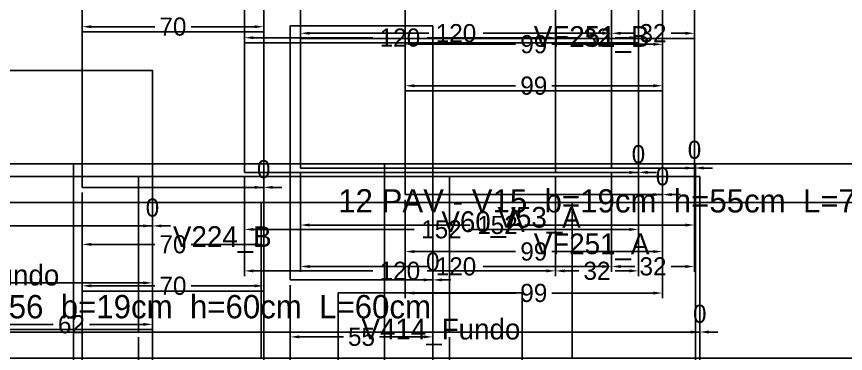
# Model space of a CAD drawing. Header units: metres. Extents: x 946 to 6411, y 1397 to 3666.
# Drawn here: x 2804.5 to 3124.2, y 2457.3 to 2587.3 of the extents above; entities that cross this region are included whole.
import ezdxf

# ---------------------------------------------------------------- set-up
doc = ezdxf.new("R2010")
doc.units = ezdxf.units.M
doc.layers.add('COTA', color=3, linetype='Continuous')
doc.dimstyles.new('COTA_VIG', dxfattribs={"dimtxt": 7, "dimasz": 3.5, "dimexe": 2, "dimexo": 2, "dimgap": 1.5, "dimtad": 1, "dimdec": 1, "dimcen": 2.5, "dimclrd": 3, "dimclre": 3, "dimclrt": 3, "dimazin": 3, "dimtfac": 1, "dimtmove": 0, "dimatfit": 3})

# ---------------------------------------------------------------- blocks, each defined once
blk = doc.blocks.new('_CLOSEDFILLED')
at = {"color": 0, "linetype": 'BYBLOCK'}
blk.add_solid([(-1, 0.164), (0, 0), (-1, -0.164)], dxfattribs=at)
blk = doc.blocks.new('*D400')
at = {"color": 3}
for p, q in [((2913.96, 2526.85), (2913.96, 2504.85)), ((3065.96, 2526.85), (3065.96, 2504.85)), ((2917.46, 2506.85), (2979.46, 2506.85)), ((3000.46, 2506.85), (3062.46, 2506.85))]:
    blk.add_line(p, q, dxfattribs=at)
at = {"layer": 'Defpoints'}
for p in [(2913.96, 2528.85), (3065.96, 2528.85), (2913.96, 2506.85)]:
    blk.add_point(p, dxfattribs=at)
at = {"layer": 'COTA', "color": 3, "xscale": 3.5, "yscale": 3.5, "rotation": 180}
blk.add_blockref('_CLOSEDFILLED', (2913.96, 2506.85), dxfattribs=at)
at = {"layer": 'COTA', "color": 3, "xscale": 3.5, "yscale": 3.5}
blk.add_blockref('_CLOSEDFILLED', (3065.96, 2506.85), dxfattribs=at)
at = {"layer": 'COTA', "color": 3, "insert": (2989.96, 2506.85), "char_height": 7, "attachment_point": 5}
blk.add_mtext('152', dxfattribs=at)
blk = doc.blocks.new('*D401')
at = {"color": 3}
for p, q in [((2913.96, 2526.85), (2913.96, 2488.85)), ((3033.96, 2526.85), (3033.96, 2488.85)), ((2917.46, 2490.85), (2963.46, 2490.85)), ((2984.46, 2490.85), (3030.46, 2490.85))]:
    blk.add_line(p, q, dxfattribs=at)
at = {"layer": 'Defpoints'}
for p in [(2913.96, 2528.85), (3033.96, 2528.85), (2913.96, 2490.85)]:
    blk.add_point(p, dxfattribs=at)
at = {"layer": 'COTA', "color": 3, "xscale": 3.5, "yscale": 3.5, "rotation": 180}
blk.add_blockref('_CLOSEDFILLED', (2913.96, 2490.85), dxfattribs=at)
at = {"layer": 'COTA', "color": 3, "xscale": 3.5, "yscale": 3.5}
blk.add_blockref('_CLOSEDFILLED', (3033.96, 2490.85), dxfattribs=at)
at = {"layer": 'COTA', "color": 3, "insert": (2973.96, 2490.85), "char_height": 7, "attachment_point": 5}
blk.add_mtext('120', dxfattribs=at)
blk = doc.blocks.new('*D402')
at = {"color": 3}
for p, q in [((3033.96, 2526.85), (3033.96, 2488.85)), ((3065.96, 2526.85), (3065.96, 2488.85)), ((3037.46, 2490.85), (3042.96, 2490.85)), ((3056.96, 2490.85), (3062.46, 2490.85))]:
    blk.add_line(p, q, dxfattribs=at)
at = {"layer": 'Defpoints'}
for p in [(3033.96, 2528.85), (3065.96, 2528.85), (3033.96, 2490.85)]:
    blk.add_point(p, dxfattribs=at)
at = {"layer": 'COTA', "color": 3, "xscale": 3.5, "yscale": 3.5, "rotation": 180}
blk.add_blockref('_CLOSEDFILLED', (3033.96, 2490.85), dxfattribs=at)
at = {"layer": 'COTA', "color": 3, "xscale": 3.5, "yscale": 3.5}
blk.add_blockref('_CLOSEDFILLED', (3065.96, 2490.85), dxfattribs=at)
at = {"layer": 'COTA', "color": 3, "insert": (3049.96, 2490.85), "char_height": 7, "attachment_point": 5}
blk.add_mtext('32', dxfattribs=at)
blk = doc.blocks.new('*D405')
at = {"color": 3}
for p, q in [((2913.96, 2616.85), (2913.96, 2578.85)), ((3033.96, 2616.85), (3033.96, 2578.85)), ((2917.46, 2580.85), (2963.46, 2580.85)), ((2984.46, 2580.85), (3030.46, 2580.85))]:
    blk.add_line(p, q, dxfattribs=at)
at = {"layer": 'Defpoints'}
for p in [(2913.96, 2618.85), (3033.96, 2618.85), (2913.96, 2580.85)]:
    blk.add_point(p, dxfattribs=at)
at = {"layer": 'COTA', "color": 3, "xscale": 3.5, "yscale": 3.5, "rotation": 180}
blk.add_blockref('_CLOSEDFILLED', (2913.96, 2580.85), dxfattribs=at)
at = {"layer": 'COTA', "color": 3, "xscale": 3.5, "yscale": 3.5}
blk.add_blockref('_CLOSEDFILLED', (3033.96, 2580.85), dxfattribs=at)
at = {"layer": 'COTA', "color": 3, "insert": (2973.96, 2580.85), "char_height": 7, "attachment_point": 5}
blk.add_mtext('120', dxfattribs=at)
blk = doc.blocks.new('*D406')
at = {"color": 3}
for p, q in [((3033.96, 2616.85), (3033.96, 2578.85)), ((3065.96, 2616.85), (3065.96, 2578.85)), ((3037.46, 2580.85), (3042.96, 2580.85)), ((3056.96, 2580.85), (3062.46, 2580.85))]:
    blk.add_line(p, q, dxfattribs=at)
at = {"layer": 'Defpoints'}
for p in [(3033.96, 2618.85), (3065.96, 2618.85), (3033.96, 2580.85)]:
    blk.add_point(p, dxfattribs=at)
at = {"layer": 'COTA', "color": 3, "xscale": 3.5, "yscale": 3.5, "rotation": 180}
blk.add_blockref('_CLOSEDFILLED', (3033.96, 2580.85), dxfattribs=at)
at = {"layer": 'COTA', "color": 3, "xscale": 3.5, "yscale": 3.5}
blk.add_blockref('_CLOSEDFILLED', (3065.96, 2580.85), dxfattribs=at)
at = {"layer": 'COTA', "color": 3, "insert": (3049.96, 2580.85), "char_height": 7, "attachment_point": 5}
blk.add_mtext('32', dxfattribs=at)
blk = doc.blocks.new('*D501')
at = {"color": 3}
for p, q in [((2674.36, 2504.52), (2674.36, 2482.52)), ((2856.86, 2504.52), (2856.86, 2482.52)), ((2677.86, 2484.52), (2755.11, 2484.52)), ((2776.11, 2484.52), (2853.36, 2484.52))]:
    blk.add_line(p, q, dxfattribs=at)
at = {"layer": 'Defpoints'}
for p in [(2674.36, 2506.52), (2856.86, 2506.52), (2674.36, 2484.52)]:
    blk.add_point(p, dxfattribs=at)
at = {"layer": 'COTA', "color": 3, "xscale": 3.5, "yscale": 3.5, "rotation": 180}
blk.add_blockref('_CLOSEDFILLED', (2674.36, 2484.52), dxfattribs=at)
at = {"layer": 'COTA', "color": 3, "xscale": 3.5, "yscale": 3.5}
blk.add_blockref('_CLOSEDFILLED', (2856.86, 2484.52), dxfattribs=at)
at = {"layer": 'COTA', "color": 3, "insert": (2765.61, 2484.52), "char_height": 7, "attachment_point": 5}
blk.add_mtext('182', dxfattribs=at)
blk = doc.blocks.new('*D503')
at = {"color": 3}
for p, q in [((2794.36, 2504.52), (2794.36, 2466.52)), ((2856.86, 2504.52), (2856.86, 2466.52)), ((2797.86, 2468.52), (2818.61, 2468.52)), ((2832.61, 2468.52), (2853.36, 2468.52))]:
    blk.add_line(p, q, dxfattribs=at)
at = {"layer": 'Defpoints'}
for p in [(2794.36, 2506.52), (2856.86, 2506.52), (2794.36, 2468.52)]:
    blk.add_point(p, dxfattribs=at)
at = {"layer": 'COTA', "color": 3, "xscale": 3.5, "yscale": 3.5, "rotation": 180}
blk.add_blockref('_CLOSEDFILLED', (2794.36, 2468.52), dxfattribs=at)
at = {"layer": 'COTA', "color": 3, "xscale": 3.5, "yscale": 3.5}
blk.add_blockref('_CLOSEDFILLED', (2856.86, 2468.52), dxfattribs=at)
at = {"layer": 'COTA', "color": 3, "insert": (2825.61, 2468.52), "char_height": 7, "attachment_point": 5}
blk.add_mtext('62', dxfattribs=at)
blk = doc.blocks.new('*D505')
at = {"color": 3}
for p, q in [((2892.34, 2525.15), (2892.34, 2503.15)), ((3044.34, 2525.15), (3044.34, 2503.15)), ((2895.84, 2505.15), (2957.84, 2505.15)), ((2978.84, 2505.15), (3040.84, 2505.15))]:
    blk.add_line(p, q, dxfattribs=at)
at = {"layer": 'Defpoints'}
for p in [(2892.34, 2527.15), (3044.34, 2527.15), (2892.34, 2505.15)]:
    blk.add_point(p, dxfattribs=at)
at = {"layer": 'COTA', "color": 3, "xscale": 3.5, "yscale": 3.5, "rotation": 180}
blk.add_blockref('_CLOSEDFILLED', (2892.34, 2505.15), dxfattribs=at)
at = {"layer": 'COTA', "color": 3, "xscale": 3.5, "yscale": 3.5}
blk.add_blockref('_CLOSEDFILLED', (3044.34, 2505.15), dxfattribs=at)
at = {"layer": 'COTA', "color": 3, "insert": (2968.34, 2505.15), "char_height": 7, "attachment_point": 5}
blk.add_mtext('152', dxfattribs=at)
blk = doc.blocks.new('*D506')
at = {"color": 3}
for p, q in [((2892.34, 2525.15), (2892.34, 2487.15)), ((3012.34, 2525.15), (3012.34, 2487.15)), ((2895.84, 2489.15), (2941.84, 2489.15)), ((2962.84, 2489.15), (3008.84, 2489.15))]:
    blk.add_line(p, q, dxfattribs=at)
at = {"layer": 'Defpoints'}
for p in [(2892.34, 2527.15), (3012.34, 2527.15), (2892.34, 2489.15)]:
    blk.add_point(p, dxfattribs=at)
at = {"layer": 'COTA', "color": 3, "xscale": 3.5, "yscale": 3.5, "rotation": 180}
blk.add_blockref('_CLOSEDFILLED', (2892.34, 2489.15), dxfattribs=at)
at = {"layer": 'COTA', "color": 3, "xscale": 3.5, "yscale": 3.5}
blk.add_blockref('_CLOSEDFILLED', (3012.34, 2489.15), dxfattribs=at)
at = {"layer": 'COTA', "color": 3, "insert": (2952.34, 2489.15), "char_height": 7, "attachment_point": 5}
blk.add_mtext('120', dxfattribs=at)
blk = doc.blocks.new('*D507')
at = {"color": 3}
for p, q in [((3012.34, 2525.15), (3012.34, 2487.15)), ((3044.34, 2525.15), (3044.34, 2487.15)), ((3015.84, 2489.15), (3021.34, 2489.15)), ((3035.34, 2489.15), (3040.84, 2489.15))]:
    blk.add_line(p, q, dxfattribs=at)
at = {"layer": 'Defpoints'}
for p in [(3012.34, 2527.15), (3044.34, 2527.15), (3012.34, 2489.15)]:
    blk.add_point(p, dxfattribs=at)
at = {"layer": 'COTA', "color": 3, "xscale": 3.5, "yscale": 3.5, "rotation": 180}
blk.add_blockref('_CLOSEDFILLED', (3012.34, 2489.15), dxfattribs=at)
at = {"layer": 'COTA', "color": 3, "xscale": 3.5, "yscale": 3.5}
blk.add_blockref('_CLOSEDFILLED', (3044.34, 2489.15), dxfattribs=at)
at = {"layer": 'COTA', "color": 3, "insert": (3028.34, 2489.15), "char_height": 7, "attachment_point": 5}
blk.add_mtext('32', dxfattribs=at)
blk = doc.blocks.new('*D510')
at = {"color": 3}
for p, q in [((2892.34, 2615.15), (2892.34, 2577.15)), ((3012.34, 2615.15), (3012.34, 2577.15)), ((2895.84, 2579.15), (2941.84, 2579.15)), ((2962.84, 2579.15), (3008.84, 2579.15))]:
    blk.add_line(p, q, dxfattribs=at)
at = {"layer": 'Defpoints'}
for p in [(2892.34, 2617.15), (3012.34, 2617.15), (2892.34, 2579.15)]:
    blk.add_point(p, dxfattribs=at)
at = {"layer": 'COTA', "color": 3, "xscale": 3.5, "yscale": 3.5, "rotation": 180}
blk.add_blockref('_CLOSEDFILLED', (2892.34, 2579.15), dxfattribs=at)
at = {"layer": 'COTA', "color": 3, "xscale": 3.5, "yscale": 3.5}
blk.add_blockref('_CLOSEDFILLED', (3012.34, 2579.15), dxfattribs=at)
at = {"layer": 'COTA', "color": 3, "insert": (2952.34, 2579.15), "char_height": 7, "attachment_point": 5}
blk.add_mtext('120', dxfattribs=at)
blk = doc.blocks.new('*D511')
at = {"color": 3}
for p, q in [((3012.34, 2615.15), (3012.34, 2577.15)), ((3044.34, 2615.15), (3044.34, 2577.15)), ((3015.84, 2579.15), (3021.34, 2579.15)), ((3035.34, 2579.15), (3040.84, 2579.15))]:
    blk.add_line(p, q, dxfattribs=at)
at = {"layer": 'Defpoints'}
for p in [(3012.34, 2617.15), (3044.34, 2617.15), (3012.34, 2579.15)]:
    blk.add_point(p, dxfattribs=at)
at = {"layer": 'COTA', "color": 3, "xscale": 3.5, "yscale": 3.5, "rotation": 180}
blk.add_blockref('_CLOSEDFILLED', (3012.34, 2579.15), dxfattribs=at)
at = {"layer": 'COTA', "color": 3, "xscale": 3.5, "yscale": 3.5}
blk.add_blockref('_CLOSEDFILLED', (3044.34, 2579.15), dxfattribs=at)
at = {"layer": 'COTA', "color": 3, "insert": (3028.34, 2579.15), "char_height": 7, "attachment_point": 5}
blk.add_mtext('32', dxfattribs=at)
blk = doc.blocks.new('*D790')
at = {"color": 3}
for p, q in [((2251.5, 2463.56), (2251.5, 2441.56)), ((3068, 2463.56), (3068, 2441.56)), ((2255, 2443.56), (2649.25, 2443.56)), ((2670.25, 2443.56), (3064.5, 2443.56))]:
    blk.add_line(p, q, dxfattribs=at)
at = {"layer": 'Defpoints'}
for p in [(2251.5, 2465.56), (3068, 2465.56), (2251.5, 2443.56)]:
    blk.add_point(p, dxfattribs=at)
at = {"layer": 'COTA', "color": 3, "xscale": 3.5, "yscale": 3.5, "rotation": 180}
blk.add_blockref('_CLOSEDFILLED', (2251.5, 2443.56), dxfattribs=at)
at = {"layer": 'COTA', "color": 3, "xscale": 3.5, "yscale": 3.5}
blk.add_blockref('_CLOSEDFILLED', (3068, 2443.56), dxfattribs=at)
at = {"layer": 'COTA', "color": 3, "insert": (2659.75, 2443.56), "char_height": 7, "attachment_point": 5}
blk.add_mtext('816', dxfattribs=at)
blk = doc.blocks.new('*D795')
at = {"color": 3}
for p, q in [((2731.5, 2463.56), (2731.5, 2425.56)), ((2851.5, 2463.56), (2851.5, 2425.56)), ((2735, 2427.56), (2781, 2427.56)), ((2802, 2427.56), (2848, 2427.56))]:
    blk.add_line(p, q, dxfattribs=at)
at = {"layer": 'Defpoints'}
for p in [(2731.5, 2465.56), (2851.5, 2465.56), (2731.5, 2427.56)]:
    blk.add_point(p, dxfattribs=at)
at = {"layer": 'COTA', "color": 3, "xscale": 3.5, "yscale": 3.5, "rotation": 180}
blk.add_blockref('_CLOSEDFILLED', (2731.5, 2427.56), dxfattribs=at)
at = {"layer": 'COTA', "color": 3, "xscale": 3.5, "yscale": 3.5}
blk.add_blockref('_CLOSEDFILLED', (2851.5, 2427.56), dxfattribs=at)
at = {"layer": 'COTA', "color": 3, "insert": (2791.5, 2427.56), "char_height": 7, "attachment_point": 5}
blk.add_mtext('120', dxfattribs=at)
blk = doc.blocks.new('*D796')
at = {"color": 3}
for p, q in [((2851.5, 2463.56), (2851.5, 2425.56)), ((2971.5, 2463.56), (2971.5, 2425.56)), ((2855, 2427.56), (2901, 2427.56)), ((2922, 2427.56), (2968, 2427.56))]:
    blk.add_line(p, q, dxfattribs=at)
at = {"layer": 'Defpoints'}
for p in [(2851.5, 2465.56), (2971.5, 2465.56), (2851.5, 2427.56)]:
    blk.add_point(p, dxfattribs=at)
at = {"layer": 'COTA', "color": 3, "xscale": 3.5, "yscale": 3.5, "rotation": 180}
blk.add_blockref('_CLOSEDFILLED', (2851.5, 2427.56), dxfattribs=at)
at = {"layer": 'COTA', "color": 3, "xscale": 3.5, "yscale": 3.5}
blk.add_blockref('_CLOSEDFILLED', (2971.5, 2427.56), dxfattribs=at)
at = {"layer": 'COTA', "color": 3, "insert": (2911.5, 2427.56), "char_height": 7, "attachment_point": 5}
blk.add_mtext('120', dxfattribs=at)
blk = doc.blocks.new('*D797')
at = {"color": 3}
for p, q in [((2971.5, 2463.56), (2971.5, 2425.56)), ((3068, 2463.56), (3068, 2425.56)), ((2975, 2427.56), (3012.75, 2427.56)), ((3026.75, 2427.56), (3064.5, 2427.56))]:
    blk.add_line(p, q, dxfattribs=at)
at = {"layer": 'Defpoints'}
for p in [(2971.5, 2465.56), (3068, 2465.56), (2971.5, 2427.56)]:
    blk.add_point(p, dxfattribs=at)
at = {"layer": 'COTA', "color": 3, "xscale": 3.5, "yscale": 3.5, "rotation": 180}
blk.add_blockref('_CLOSEDFILLED', (2971.5, 2427.56), dxfattribs=at)
at = {"layer": 'COTA', "color": 3, "xscale": 3.5, "yscale": 3.5}
blk.add_blockref('_CLOSEDFILLED', (3068, 2427.56), dxfattribs=at)
at = {"layer": 'COTA', "color": 3, "insert": (3019.75, 2427.56), "char_height": 7, "attachment_point": 5}
blk.add_mtext('96', dxfattribs=at)
blk = doc.blocks.new('*D1045')
at = {"color": 3}
for p, q in [((2829.78, 2519.38), (2829.78, 2497.38)), ((2899.78, 2519.38), (2899.78, 2497.38)), ((2833.28, 2499.38), (2857.78, 2499.38)), ((2871.78, 2499.38), (2896.28, 2499.38))]:
    blk.add_line(p, q, dxfattribs=at)
at = {"layer": 'Defpoints'}
for p in [(2829.78, 2521.38), (2899.78, 2521.38), (2829.78, 2499.38)]:
    blk.add_point(p, dxfattribs=at)
at = {"layer": 'COTA', "color": 3, "xscale": 3.5, "yscale": 3.5, "rotation": 180}
blk.add_blockref('_CLOSEDFILLED', (2829.78, 2499.38), dxfattribs=at)
at = {"layer": 'COTA', "color": 3, "xscale": 3.5, "yscale": 3.5}
blk.add_blockref('_CLOSEDFILLED', (2899.78, 2499.38), dxfattribs=at)
at = {"layer": 'COTA', "color": 3, "insert": (2864.78, 2499.38), "char_height": 7, "attachment_point": 5}
blk.add_mtext('70', dxfattribs=at)
blk = doc.blocks.new('*D1046')
at = {"color": 3}
for p, q in [((2829.78, 2519.38), (2829.78, 2481.38)), ((2899.78, 2519.38), (2899.78, 2481.38)), ((2833.28, 2483.38), (2857.78, 2483.38)), ((2871.78, 2483.38), (2896.28, 2483.38))]:
    blk.add_line(p, q, dxfattribs=at)
at = {"layer": 'Defpoints'}
for p in [(2829.78, 2521.38), (2899.78, 2521.38), (2829.78, 2483.38)]:
    blk.add_point(p, dxfattribs=at)
at = {"layer": 'COTA', "color": 3, "xscale": 3.5, "yscale": 3.5, "rotation": 180}
blk.add_blockref('_CLOSEDFILLED', (2829.78, 2483.38), dxfattribs=at)
at = {"layer": 'COTA', "color": 3, "xscale": 3.5, "yscale": 3.5}
blk.add_blockref('_CLOSEDFILLED', (2899.78, 2483.38), dxfattribs=at)
at = {"layer": 'COTA', "color": 3, "insert": (2864.78, 2483.38), "char_height": 7, "attachment_point": 5}
blk.add_mtext('70', dxfattribs=at)
blk = doc.blocks.new('*D1049')
at = {"color": 3}
for p, q in [((2829.78, 2619.38), (2829.78, 2581.38)), ((2899.78, 2619.38), (2899.78, 2581.38)), ((2833.28, 2583.38), (2857.78, 2583.38)), ((2871.78, 2583.38), (2896.28, 2583.38))]:
    blk.add_line(p, q, dxfattribs=at)
at = {"layer": 'Defpoints'}
for p in [(2829.78, 2621.38), (2899.78, 2621.38), (2829.78, 2583.38)]:
    blk.add_point(p, dxfattribs=at)
at = {"layer": 'COTA', "color": 3, "xscale": 3.5, "yscale": 3.5, "rotation": 180}
blk.add_blockref('_CLOSEDFILLED', (2829.78, 2583.38), dxfattribs=at)
at = {"layer": 'COTA', "color": 3, "xscale": 3.5, "yscale": 3.5}
blk.add_blockref('_CLOSEDFILLED', (2899.78, 2583.38), dxfattribs=at)
at = {"layer": 'COTA', "color": 3, "insert": (2864.78, 2583.38), "char_height": 7, "attachment_point": 5}
blk.add_mtext('70', dxfattribs=at)
blk = doc.blocks.new('*D1270')
at = {"color": 3}
for p, q in [((2954.33, 2516.6), (2954.33, 2494.6)), ((3053.63, 2516.6), (3053.63, 2494.6)), ((2957.83, 2496.6), (2996.98, 2496.6)), ((3010.98, 2496.6), (3050.13, 2496.6))]:
    blk.add_line(p, q, dxfattribs=at)
at = {"layer": 'Defpoints'}
for p in [(2954.33, 2518.6), (3053.63, 2518.6), (2954.33, 2496.6)]:
    blk.add_point(p, dxfattribs=at)
at = {"layer": 'COTA', "color": 3, "xscale": 3.5, "yscale": 3.5, "rotation": 180}
blk.add_blockref('_CLOSEDFILLED', (2954.33, 2496.6), dxfattribs=at)
at = {"layer": 'COTA', "color": 3, "xscale": 3.5, "yscale": 3.5}
blk.add_blockref('_CLOSEDFILLED', (3053.63, 2496.6), dxfattribs=at)
at = {"layer": 'COTA', "color": 3, "insert": (3003.98, 2496.6), "char_height": 7, "attachment_point": 5}
blk.add_mtext('99', dxfattribs=at)
blk = doc.blocks.new('*D1271')
at = {"color": 3}
for p, q in [((2954.33, 2516.6), (2954.33, 2478.6)), ((3053.63, 2516.6), (3053.63, 2478.6)), ((2957.83, 2480.6), (2996.98, 2480.6)), ((3010.98, 2480.6), (3050.13, 2480.6))]:
    blk.add_line(p, q, dxfattribs=at)
at = {"layer": 'Defpoints'}
for p in [(2954.33, 2518.6), (3053.63, 2518.6), (2954.33, 2480.6)]:
    blk.add_point(p, dxfattribs=at)
at = {"layer": 'COTA', "color": 3, "xscale": 3.5, "yscale": 3.5, "rotation": 180}
blk.add_blockref('_CLOSEDFILLED', (2954.33, 2480.6), dxfattribs=at)
at = {"layer": 'COTA', "color": 3, "xscale": 3.5, "yscale": 3.5}
blk.add_blockref('_CLOSEDFILLED', (3053.63, 2480.6), dxfattribs=at)
at = {"layer": 'COTA', "color": 3, "insert": (3003.98, 2480.6), "char_height": 7, "attachment_point": 5}
blk.add_mtext('99', dxfattribs=at)
blk = doc.blocks.new('*D1273')
at = {"color": 3}
for p, q in [((2954.33, 2596.6), (2954.33, 2574.6)), ((3053.63, 2596.6), (3053.63, 2574.6)), ((2957.83, 2576.6), (2996.98, 2576.6)), ((3010.98, 2576.6), (3050.13, 2576.6))]:
    blk.add_line(p, q, dxfattribs=at)
at = {"layer": 'Defpoints'}
for p in [(2954.33, 2598.6), (3053.63, 2598.6), (2954.33, 2576.6)]:
    blk.add_point(p, dxfattribs=at)
at = {"layer": 'COTA', "color": 3, "xscale": 3.5, "yscale": 3.5, "rotation": 180}
blk.add_blockref('_CLOSEDFILLED', (2954.33, 2576.6), dxfattribs=at)
at = {"layer": 'COTA', "color": 3, "xscale": 3.5, "yscale": 3.5}
blk.add_blockref('_CLOSEDFILLED', (3053.63, 2576.6), dxfattribs=at)
at = {"layer": 'COTA', "color": 3, "insert": (3003.98, 2576.6), "char_height": 7, "attachment_point": 5}
blk.add_mtext('99', dxfattribs=at)
blk = doc.blocks.new('*D1274')
at = {"color": 3}
for p, q in [((2954.33, 2596.6), (2954.33, 2558.6)), ((3053.63, 2596.6), (3053.63, 2558.6)), ((2957.83, 2560.6), (2996.98, 2560.6)), ((3010.98, 2560.6), (3050.13, 2560.6))]:
    blk.add_line(p, q, dxfattribs=at)
at = {"layer": 'Defpoints'}
for p in [(2954.33, 2598.6), (3053.63, 2598.6), (2954.33, 2560.6)]:
    blk.add_point(p, dxfattribs=at)
at = {"layer": 'COTA', "color": 3, "xscale": 3.5, "yscale": 3.5, "rotation": 180}
blk.add_blockref('_CLOSEDFILLED', (2954.33, 2560.6), dxfattribs=at)
at = {"layer": 'COTA', "color": 3, "xscale": 3.5, "yscale": 3.5}
blk.add_blockref('_CLOSEDFILLED', (3053.63, 2560.6), dxfattribs=at)
at = {"layer": 'COTA', "color": 3, "insert": (3003.98, 2560.6), "char_height": 7, "attachment_point": 5}
blk.add_mtext('99', dxfattribs=at)
blk = doc.blocks.new('*D1957')
at = {"color": 3}
for p, q in [((2910.01, 2483.68), (2910.01, 2461.68)), ((2965.01, 2483.68), (2965.01, 2461.68)), ((2913.51, 2463.68), (2930.51, 2463.68)), ((2944.51, 2463.68), (2961.51, 2463.68))]:
    blk.add_line(p, q, dxfattribs=at)
at = {"layer": 'Defpoints'}
for p in [(2910.01, 2485.68), (2965.01, 2485.68), (2910.01, 2463.68)]:
    blk.add_point(p, dxfattribs=at)
at = {"layer": 'COTA', "color": 3, "xscale": 3.5, "yscale": 3.5, "rotation": 180}
blk.add_blockref('_CLOSEDFILLED', (2910.01, 2463.68), dxfattribs=at)
at = {"layer": 'COTA', "color": 3, "xscale": 3.5, "yscale": 3.5}
blk.add_blockref('_CLOSEDFILLED', (2965.01, 2463.68), dxfattribs=at)
at = {"layer": 'COTA', "color": 3, "insert": (2937.51, 2463.68), "char_height": 7, "attachment_point": 5}
blk.add_mtext('55', dxfattribs=at)
blk = doc.blocks.new('*D1958')
at = {"color": 3}
for p, q in [((2910.01, 2483.68), (2910.01, 2445.68)), ((2965.01, 2483.68), (2965.01, 2445.68)), ((2913.51, 2447.68), (2930.51, 2447.68)), ((2944.51, 2447.68), (2961.51, 2447.68))]:
    blk.add_line(p, q, dxfattribs=at)
at = {"layer": 'Defpoints'}
for p in [(2910.01, 2485.68), (2965.01, 2485.68), (2910.01, 2447.68)]:
    blk.add_point(p, dxfattribs=at)
at = {"layer": 'COTA', "color": 3, "xscale": 3.5, "yscale": 3.5, "rotation": 180}
blk.add_blockref('_CLOSEDFILLED', (2910.01, 2447.68), dxfattribs=at)
at = {"layer": 'COTA', "color": 3, "xscale": 3.5, "yscale": 3.5}
blk.add_blockref('_CLOSEDFILLED', (2965.01, 2447.68), dxfattribs=at)
at = {"layer": 'COTA', "color": 3, "insert": (2937.51, 2447.68), "char_height": 7, "attachment_point": 5}
blk.add_mtext('55', dxfattribs=at)

msp = doc.modelspace()

# ---------------------------------------------------------------- linework, layer by layer
at = {"layer": 'Paineis'}
for points in [[(2910.01, 2485.68), (2965.01, 2485.68), (2965.01, 2583.68), (2910.01, 2583.68)], [(2829.78, 2521.38), (2899.78, 2521.38), (2899.78, 2581.38), (2829.78, 2581.38)], [(2892.34, 2527.15), (3012.34, 2527.15), (3012.34, 2577.15), (2892.34, 2577.15)], [(2913.96, 2528.85), (3033.96, 2528.85), (3033.96, 2578.85), (2913.96, 2578.85)], [(3012.34, 2527.15), (3044.34, 2527.15), (3044.34, 2577.15), (3012.34, 2577.15)], [(3033.96, 2528.85), (3065.96, 2528.85), (3065.96, 2578.85), (3033.96, 2578.85)], [(2794.36, 2506.52), (2856.86, 2506.52), (2856.86, 2566.52), (2794.36, 2566.52)], [(2954.33, 2518.6), (3053.63, 2518.6), (3053.63, 2558.6), (2954.33, 2558.6)], [(2706.41, 2432.51), (2826.41, 2432.51), (2826.41, 2530.51), (2706.41, 2530.51)], [(2826.41, 2432.51), (2946.41, 2432.51), (2946.41, 2530.51), (2826.41, 2530.51)], [(2946.41, 2432.51), (3066.41, 2432.51), (3066.41, 2530.51), (2946.41, 2530.51)], [(3066.41, 2432.51), (3186.41, 2432.51), (3186.41, 2530.51), (3066.41, 2530.51)], [(2731.5, 2465.56), (2851.5, 2465.56), (2851.5, 2525.56), (2731.5, 2525.56)], [(2851.5, 2465.56), (2971.5, 2465.56), (2971.5, 2525.56), (2851.5, 2525.56)], [(2971.5, 2465.56), (3068, 2465.56), (3068, 2525.56), (2971.5, 2525.56)], [(2778.76, 2455.52), (2898.76, 2455.52), (2898.76, 2515.52), (2778.76, 2515.52)], [(2898.76, 2455.52), (3018.76, 2455.52), (3018.76, 2515.52), (2898.76, 2515.52)], [(3018.76, 2455.52), (3138.76, 2455.52), (3138.76, 2515.52), (3018.76, 2515.52)], [(2829.78, 2421.38), (2899.78, 2421.38), (2899.78, 2481.38), (2829.78, 2481.38)], [(2928.53, 2425.69), (2999.53, 2425.69), (2999.53, 2480.69), (2928.53, 2480.69)], [(2794.36, 2406.52), (2856.86, 2406.52), (2856.86, 2466.52), (2794.36, 2466.52)]]:
    msp.add_lwpolyline(points, close=True, dxfattribs=at)

# ---------------------------------------------------------------- texts
at = {"layer": 'NOMENCLATURA', "char_height": 9, "attachment_point": 1}
for s, insert in [('12 PAV - V15  b=19cm  h=55cm  L=71cm', (2928.53, 2520.69)), ('12 PAV - V56  b=19cm  h=60cm  L=60cm', (2741.89, 2479.85))]:
    msp.add_mtext(s, dxfattribs=dict(at, insert=insert))
at = {"layer": 'Texto Secao', "char_height": 8, "attachment_point": 1}
for s, insert in [('VF251_B', (3003.98, 2583.6)), ('V53_A', (2989.96, 2513.85)), ('V60_A', (2968.34, 2512.15)), ('V224_B', (2864.78, 2506.38)), ('VF251_A', (3003.98, 2503.6)), ('V59_Fundo', (2765.61, 2491.52)), ('V414_Fundo', (2937.51, 2470.68))]:
    msp.add_mtext(s, dxfattribs=dict(at, insert=insert))

# ---------------------------------------------------------------- dimensions: what is measured, and where the dimension line sits
at = {"layer": 'COTA'}
for base, p1, p2, picture, middle in [((2829.78, 2583.38), (2829.78, 2621.38), (2899.78, 2621.38), '*D1049', (2864.78, 2583.38)), ((2913.96, 2580.85), (2913.96, 2618.85), (3033.96, 2618.85), '*D405', (2973.96, 2580.85)), ((3033.96, 2580.85), (3033.96, 2618.85), (3065.96, 2618.85), '*D406', (3049.96, 2580.85)), ((2892.34, 2579.15), (2892.34, 2617.15), (3012.34, 2617.15), '*D510', (2952.34, 2579.15)), ((3012.34, 2579.15), (3012.34, 2617.15), (3044.34, 2617.15), '*D511', (3028.34, 2579.15)), ((2954.33, 2576.6), (2954.33, 2598.6), (3053.63, 2598.6), '*D1273', (3003.98, 2576.6)), ((2954.33, 2560.6), (2954.33, 2598.6), (3053.63, 2598.6), '*D1274', (3003.98, 2560.6)), ((2892.34, 2505.15), (2892.34, 2527.15), (3044.34, 2527.15), '*D505', (2968.34, 2505.15)), ((2892.34, 2489.15), (2892.34, 2527.15), (3012.34, 2527.15), '*D506', (2952.34, 2489.15)), ((2913.96, 2506.85), (2913.96, 2528.85), (3065.96, 2528.85), '*D400', (2989.96, 2506.85)), ((2913.96, 2490.85), (2913.96, 2528.85), (3033.96, 2528.85), '*D401', (2973.96, 2490.85)), ((3012.34, 2489.15), (3012.34, 2527.15), (3044.34, 2527.15), '*D507', (3028.34, 2489.15)), ((3033.96, 2490.85), (3033.96, 2528.85), (3065.96, 2528.85), '*D402', (3049.96, 2490.85)), ((2829.78, 2499.38), (2829.78, 2521.38), (2899.78, 2521.38), '*D1045', (2864.78, 2499.38)), ((2829.78, 2483.38), (2829.78, 2521.38), (2899.78, 2521.38), '*D1046', (2864.78, 2483.38)), ((2954.33, 2496.6), (2954.33, 2518.6), (3053.63, 2518.6), '*D1270', (3003.98, 2496.6)), ((2954.33, 2480.6), (2954.33, 2518.6), (3053.63, 2518.6), '*D1271', (3003.98, 2480.6)), ((2674.36, 2484.52), (2674.36, 2506.52), (2856.86, 2506.52), '*D501', (2765.61, 2484.52)), ((2794.36, 2468.52), (2794.36, 2506.52), (2856.86, 2506.52), '*D503', (2825.61, 2468.52)), ((2910.01, 2463.68), (2910.01, 2485.68), (2965.01, 2485.68), '*D1957', (2937.51, 2463.68)), ((2910.01, 2447.68), (2910.01, 2485.68), (2965.01, 2485.68), '*D1958', (2937.51, 2447.68)), ((2251.5, 2443.56), (2251.5, 2465.56), (3068, 2465.56), '*D790', (2659.75, 2443.56)), ((2731.5, 2427.56), (2731.5, 2465.56), (2851.5, 2465.56), '*D795', (2791.5, 2427.56)), ((2851.5, 2427.56), (2851.5, 2465.56), (2971.5, 2465.56), '*D796', (2911.5, 2427.56)), ((2971.5, 2427.56), (2971.5, 2465.56), (3068, 2465.56), '*D797', (3019.75, 2427.56))]:
    dim = msp.add_linear_dim(base=base, p1=p1, p2=p2, dimstyle='COTA_VIG', dxfattribs=at)
    dim.commit()
    dim.dimension.update_dxf_attribs({"geometry": picture, "text_midpoint": middle})
for base, p1, p2 in [((2965.01, 2485.68), (2965.01, 2485.68), (2965.01, 2583.68)), ((2899.78, 2521.38), (2899.78, 2521.38), (2899.78, 2581.38)), ((3044.34, 2527.15), (3044.34, 2527.15), (3044.34, 2577.15)), ((3065.96, 2528.85), (3065.96, 2528.85), (3065.96, 2578.85)), ((2856.86, 2506.52), (2856.86, 2506.52), (2856.86, 2566.52)), ((3053.63, 2518.6), (3053.63, 2518.6), (3053.63, 2558.6)), ((3068, 2465.56), (3068, 2465.56), (3068, 2525.56)), ((2899.78, 2421.38), (2899.78, 2421.38), (2899.78, 2481.38)), ((2999.53, 2425.69), (2999.53, 2425.69), (2999.53, 2480.69)), ((2856.86, 2406.52), (2856.86, 2406.52), (2856.86, 2466.52))]:
    msp.add_linear_dim(base=base, p1=p1, p2=p2, dimstyle='COTA_VIG', dxfattribs=at).render()

doc.saveas('drawing.dxf')
